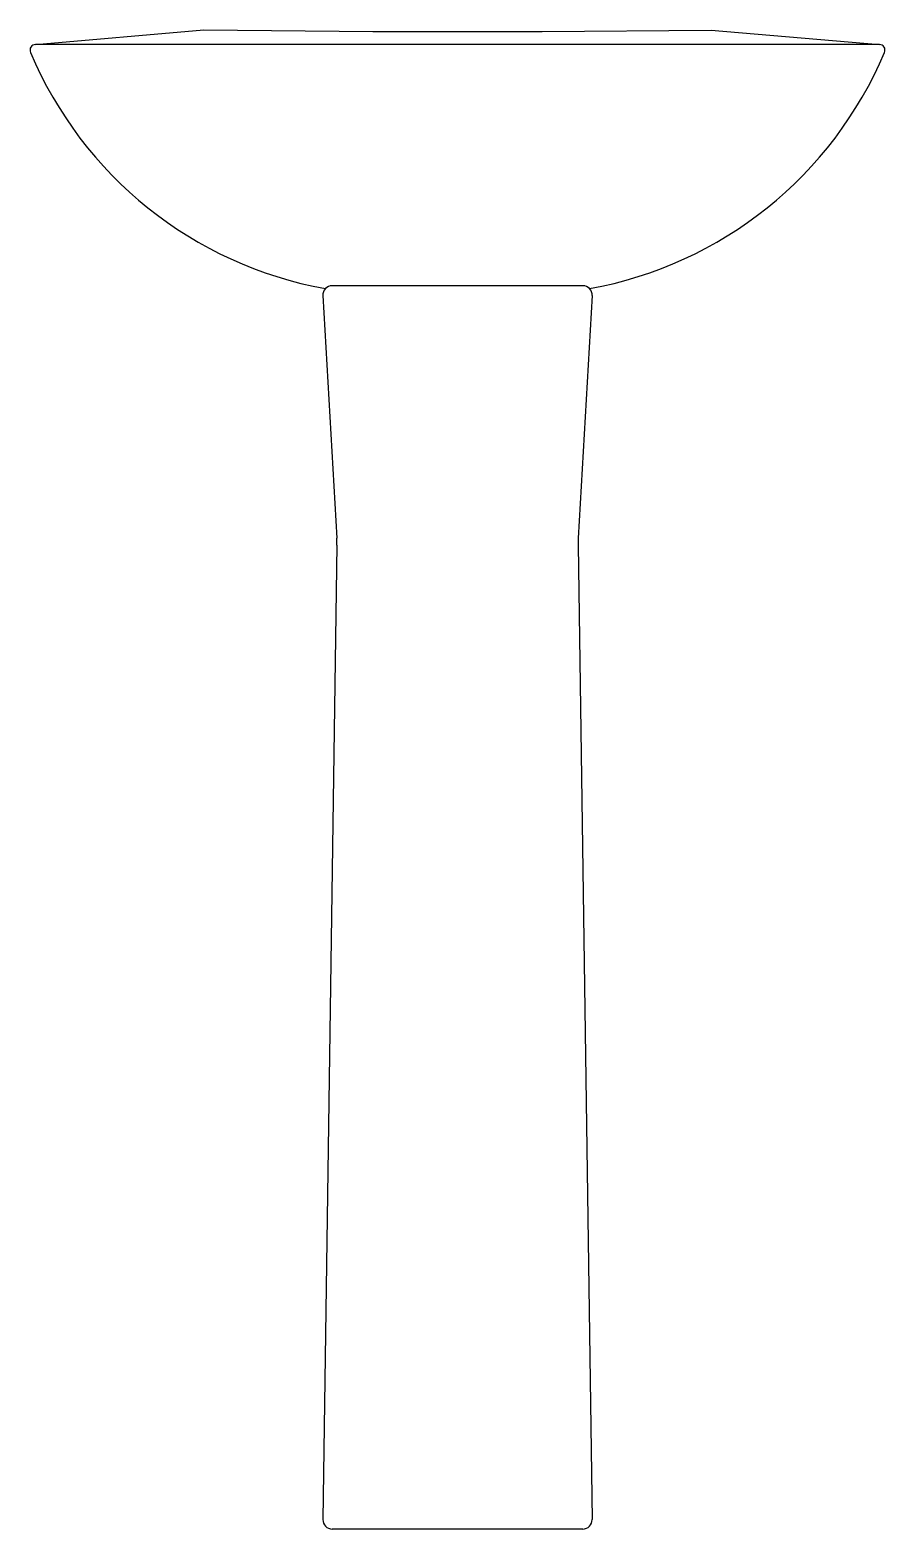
# Model space of a CAD drawing. Header units: millimetres. Extents: x -2934.847 to -2934.386, y 2970.072 to 2970.88.
import ezdxf

# ---------------------------------------------------------------- set-up
doc = ezdxf.new("R2010")
doc.units = ezdxf.units.MM
doc.header["$LTSCALE"] = 10
doc.layers.add('banheiro_louças', color=2, linetype='Continuous')

msp = doc.modelspace()

# ---------------------------------------------------------------- linework, layer by layer
at = {"layer": 'banheiro_louças'}
for p, q in [((-2934.38945, 2970.8725), (-2934.84399, 2970.8725)), ((-2934.54922, 2970.7425), (-2934.68422, 2970.7425)), ((-2934.68921, 2970.73719), (-2934.68176, 2970.60647)), ((-2934.54423, 2970.73719), (-2934.55168, 2970.60647)), ((-2934.68167, 2970.60267), (-2934.68922, 2970.07757)), ((-2934.55177, 2970.60267), (-2934.54422, 2970.07757)), ((-2934.54922, 2970.0725), (-2934.68422, 2970.0725))]:
    msp.add_line(p, q, dxfattribs=at)
msp.add_lwpolyline([(-2934.84399, 2970.8725), (-2934.75331, 2970.88032), (-2934.66225, 2970.87947), (-2934.57119, 2970.87945), (-2934.48014, 2970.88015), (-2934.38945, 2970.8725)], dxfattribs=at)
for centre, radius, start, end in [((-2934.84399, 2970.8695), 0.003, 90, 204.52075), ((-2934.64989, 2970.95113), 0.21357, 202.83366, 259.75698), ((-2934.58355, 2970.95113), 0.21357, 280.24302, 337.16634), ((-2934.38945, 2970.8695), 0.003, 335.47925, 90), ((-2934.68422, 2970.7375), 0.005, 90, 183.5331), ((-2934.54922, 2970.7375), 0.005, 356.4669, 90), ((-2934.73166, 2970.60339), 0.05, 359.17609, 3.5331), ((-2934.50177, 2970.60339), 0.05, 176.4669, 180.82391), ((-2934.68422, 2970.0775), 0.005, 179.17609, 270), ((-2934.54922, 2970.0775), 0.005, 270, 0.82391)]:
    msp.add_arc(centre, radius, start, end, dxfattribs=at)

doc.saveas('drawing.dxf')
